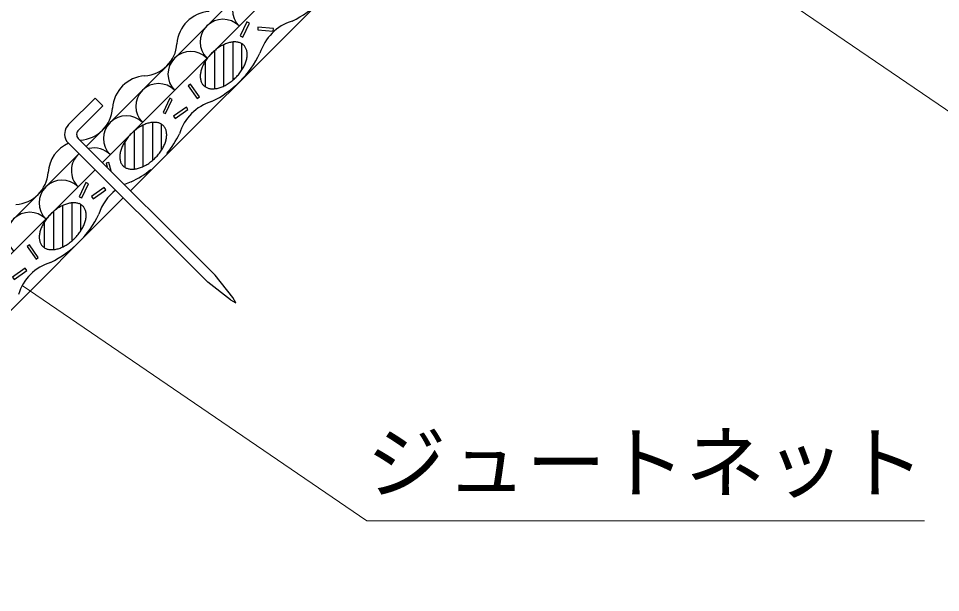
# Model space of a CAD drawing. Units: millimetres, scale not verified. Extents: x 200 to 8200, y 200 to 5825.
# Drawn here: x 1365 to 2175, y 1880 to 2385 of the extents above; entities that cross this region are included whole.
import ezdxf
from ezdxf.enums import TextEntityAlignment as Align

# ---------------------------------------------------------------- set-up
doc = ezdxf.new("R2010")
doc.units = ezdxf.units.MM
doc.header["$LTSCALE"] = 20
doc.layers.add('C-STR', color=7, linetype='Continuous', lineweight=25)
doc.layers.add('C-STR-HTXT', color=1, linetype='Continuous', lineweight=13)
doc.styles.add('ＭＳ ゴシック', font='')
doc.styles.get('ＭＳ ゴシック').set_extended_font_data('MS Gothic')

msp = doc.modelspace()

# ---------------------------------------------------------------- linework, layer by layer
at = {"layer": 'C-STR'}
for p, q in [((1425.02, 2272.83), (1772.1, 2619.91)), ((1439.17, 2258.69), (1786.25, 2605.77)), ((1463.92, 2233.94), (1811.01, 2581.03)), ((1537.65, 2356.96), (1537.65, 2323.43)), ((1545.65, 2325.77), (1545.65, 2362.15)), ((1553.65, 2364.49), (1553.65, 2330.96)), ((1561.65, 2340.02), (1561.65, 2362.96)), ((1529.65, 2324.96), (1529.65, 2347.9)), ((1409.33, 2291.86), (1432.62, 2315.16)), ((1439.42, 2308.36), (1418.17, 2287.1)), ((1439.42, 2308.36), (1432.62, 2315.16)), ((1482.94, 2293.78), (1482.94, 2260.25)), ((1490.94, 2269.31), (1490.94, 2292.25)), ((1466.94, 2286.25), (1466.94, 2252.72)), ((1474.94, 2255.06), (1474.94, 2291.44)), ((1407.47, 2277.43), (1531.76, 2153.22)), ((1417.88, 2279.76), (1538.12, 2159.58)), ((1458.94, 2254.25), (1458.94, 2277.19)), ((1071.47, 1919.28), (1418.55, 2266.36)), ((1142.6, 1962.12), (1432.7, 2252.22)), ((1444.69, 2258.49), (1442.29, 2257.84)), ((1442.29, 2257.84), (1443.12, 2254.74)), ((1446.64, 2251.22), (1444.69, 2258.49)), ((1110.36, 1880.39), (1457.45, 2227.48)), ((1404.23, 2184.35), (1404.23, 2220.73)), ((1412.23, 2223.07), (1412.23, 2189.54)), ((1420.23, 2198.6), (1420.23, 2221.54)), ((1396.23, 2215.54), (1396.23, 2182.01)), ((1388.23, 2183.54), (1388.23, 2206.48)), ((1553.68, 2139.79), (1538.12, 2159.58)), ((1551.56, 2137.67), (1531.76, 2153.22)), ((1556.16, 2135.19), (1553.68, 2139.79)), ((1551.56, 2137.67), (1556.16, 2135.19))]:
    msp.add_line(p, q, dxfattribs=at)
for points in [[(1560.21, 2369.83), (1562.46, 2368.78), (1568.26, 2381.21), (1566, 2382.26)], [(1589.15, 2374), (1589.37, 2376.48), (1575.71, 2377.67), (1575.5, 2375.19)], [(1522.18, 2314.88), (1524.22, 2316.31), (1516.36, 2327.54), (1514.32, 2326.11)], [(1492.37, 2302.57), (1494.62, 2301.52), (1500.42, 2313.95), (1498.16, 2315)], [(1514.23, 2305.06), (1512.81, 2307.1), (1501.58, 2299.24), (1503, 2297.2)], [(1418.78, 2228.41), (1421.04, 2227.36), (1426.84, 2239.79), (1424.58, 2240.84)], [(1442.19, 2234.45), (1440.76, 2236.49), (1429.53, 2228.63), (1430.96, 2226.59)], [(1380.76, 2173.46), (1382.8, 2174.88), (1374.93, 2186.11), (1372.89, 2184.69)], [(1372.81, 2163.64), (1371.38, 2165.68), (1360.15, 2157.82), (1361.58, 2155.78)]]:
    msp.add_lwpolyline(points, close=True, dxfattribs=at)
for centre, radius, start, end in [((1565.09, 2465.94), 92.5, 296.07536, 333.92464), ((1573.23, 2392.75), 20, 45, 225), ((1544.94, 2364.47), 20, 45, 225), ((1618.13, 2342.19), 42.5, 106.92751, 163.07249), ((1563.99, 2325.67), 40.9, 128.96403, 132.00296), ((1563.23, 2326.63), 39.67, 125.87194, 128.97441), ((1562.21, 2328.05), 37.93, 122.68834, 125.88651), ((1561.04, 2329.9), 35.74, 119.37881, 122.7075), ((1559.81, 2332.11), 33.21, 115.90556, 119.40307), ((1558.61, 2334.62), 30.43, 112.22656, 115.93552), ((1557.52, 2337.33), 27.51, 108.2948, 112.26288), ((1556.62, 2340.13), 24.57, 104.05797, 108.33815), ((1555.94, 2342.91), 21.71, 99.45874, 104.10889), ((1555.52, 2345.57), 19.01, 94.4364, 99.51739), ((1555.35, 2348.01), 16.56, 88.93067, 94.50217), ((1555.4, 2350.16), 14.41, 82.8889, 89.00169), ((1555.64, 2351.96), 12.6, 76.27757, 82.9614), ((1556, 2353.36), 11.15, 69.09811, 76.34556), ((1556.39, 2354.36), 10.08, 61.40402, 69.15362), ((1556.73, 2354.98), 9.37, 53.31284, 61.43868), ((1556.94, 2355.25), 9.04, 45.00352, 53.32044), ((1556.91, 2355.23), 9.07, 36.69354, 44.98251), ((1556.59, 2355), 9.46, 28.60069, 36.64779), ((1555.91, 2354.64), 10.23, 20.90453, 28.53782), ((1554.84, 2354.25), 11.37, 13.7232, 20.83313), ((1553.37, 2353.9), 12.88, 7.11051, 13.65052), ((1516.66, 2336.18), 20, 45, 225), ((1561.83, 2327.21), 38.25, 144.12702, 147.29812), ((1563.17, 2326.23), 39.92, 141.035, 144.11865), ((1564.05, 2325.52), 41.05, 138.00258, 141.03042), ((1564.46, 2325.15), 41.6, 134.99954, 138.00168), ((1494.38, 2395.23), 92.5, 296.07536, 333.92464), ((1564.43, 2325.19), 41.55, 131.99649, 135.00229), ((1541.35, 2355.06), 25.06, 341.70348, 345.90039), ((1544.14, 2354.35), 22.17, 345.94017, 350.49219), ((1546.83, 2353.88), 19.45, 350.53934, 355.50687), ((1551.52, 2353.69), 14.75, 1.06791, 7.04151), ((1549.31, 2353.67), 16.95, 355.56178, 1.00537), ((1549.95, 2332.86), 25.06, 161.70348, 165.90039), ((1552.74, 2331.92), 28, 157.77189, 161.67043), ((1555.42, 2330.81), 30.9, 154.09305, 157.74488), ((1557.89, 2329.59), 33.65, 150.61994, 154.07143), ((1560.05, 2328.37), 36.13, 147.31054, 150.60315), ((1531.25, 2359.55), 36.13, 327.31054, 330.60315), ((1533.41, 2358.33), 33.65, 330.61994, 334.07143), ((1535.88, 2357.11), 30.9, 334.09305, 337.74488), ((1538.56, 2356), 28, 337.77189, 341.67043), ((1541.98, 2334.25), 16.95, 175.56178, 181.00537), ((1539.78, 2334.23), 14.75, 181.06791, 187.04151), ((1544.47, 2334.04), 19.45, 170.53934, 175.50687), ((1547.16, 2333.57), 22.17, 165.94017, 170.49219), ((1526.87, 2362.73), 41.55, 311.99649, 315.00229), ((1526.84, 2362.77), 41.6, 314.99954, 318.00168), ((1527.25, 2362.4), 41.05, 318.00258, 321.03042), ((1528.13, 2361.69), 39.92, 321.035, 324.11865), ((1529.47, 2360.71), 38.25, 324.12702, 327.29812), ((1488.37, 2307.9), 20, 45, 225), ((1537.92, 2334.01), 12.88, 187.11051, 193.65052), ((1536.45, 2333.67), 11.37, 193.7232, 200.83313), ((1535.39, 2333.28), 10.23, 200.90453, 208.53782), ((1534.71, 2332.92), 9.46, 208.60069, 216.64779), ((1534.39, 2332.69), 9.07, 216.69354, 224.98251), ((1534.36, 2332.67), 9.04, 225.00351, 233.32044), ((1534.56, 2332.94), 9.37, 233.31284, 241.43868), ((1534.9, 2333.56), 10.08, 241.40402, 249.15362), ((1534.68, 2347.79), 24.57, 284.05797, 288.33815), ((1533.78, 2350.59), 27.51, 288.2948, 292.26288), ((1532.69, 2353.3), 30.43, 292.22656, 295.93552), ((1531.49, 2355.81), 33.21, 295.90556, 299.40307), ((1530.26, 2358.02), 35.74, 299.37881, 302.7075), ((1529.08, 2359.87), 37.93, 302.68834, 305.88651), ((1528.07, 2361.29), 39.67, 305.87194, 308.97441), ((1527.31, 2362.25), 40.9, 308.96403, 312.00296), ((1535.3, 2334.56), 11.15, 249.09811, 256.34556), ((1535.65, 2335.96), 12.6, 256.27757, 262.9614), ((1535.89, 2337.76), 14.41, 262.8889, 269.00169), ((1535.95, 2339.9), 16.56, 268.93067, 274.50217), ((1535.78, 2342.35), 19.01, 274.4364, 279.51739), ((1535.36, 2345.01), 21.71, 279.45874, 284.10889), ((1547.42, 2271.48), 42.5, 106.92751, 163.07249), ((1460.09, 2279.61), 20, 45, 225), ((1487.9, 2263.91), 30.43, 112.22656, 115.93552), ((1486.81, 2266.62), 27.51, 108.2948, 112.26288), ((1485.91, 2269.42), 24.57, 104.05797, 108.33815), ((1485.23, 2272.2), 21.71, 99.45874, 104.10889), ((1484.81, 2274.86), 19.01, 94.4364, 99.51739), ((1484.64, 2277.3), 16.56, 88.93067, 94.50217), ((1484.69, 2279.45), 14.41, 82.8889, 89.00169), ((1484.93, 2281.25), 12.6, 76.27757, 82.9614), ((1485.29, 2282.65), 11.15, 69.09811, 76.34556), ((1485.68, 2283.65), 10.08, 61.40402, 69.15362), ((1486.02, 2284.27), 9.37, 53.31284, 61.43868), ((1418.02, 2283.4), 12.12, 135.76262, 209.53793), ((1421.41, 2283.29), 5, 130.3409, 225.01704), ((1493.71, 2254.47), 41.55, 131.99649, 135.00229), ((1493.28, 2254.96), 40.9, 128.96403, 132.00296), ((1492.52, 2255.92), 39.67, 125.87194, 128.97441), ((1491.5, 2257.34), 37.93, 122.68834, 125.88651), ((1490.33, 2259.19), 35.74, 119.37881, 122.7075), ((1489.1, 2261.4), 33.21, 115.90556, 119.40307), ((1486.23, 2284.54), 9.04, 45.00352, 53.32044), ((1486.2, 2284.52), 9.07, 36.69354, 44.98251), ((1485.88, 2284.29), 9.46, 28.60069, 36.64779), ((1485.2, 2283.93), 10.23, 20.90453, 28.53782), ((1484.13, 2283.54), 11.37, 13.7232, 20.83313), ((1482.66, 2283.19), 12.88, 7.11051, 13.65052), ((1480.81, 2282.98), 14.75, 1.06791, 7.04151), ((1489.34, 2257.65), 36.13, 147.31054, 150.60315), ((1491.12, 2256.5), 38.25, 144.12702, 147.29812), ((1492.46, 2255.52), 39.92, 141.035, 144.11865), ((1493.34, 2254.81), 41.05, 138.00258, 141.03042), ((1493.75, 2254.44), 41.6, 134.99954, 138.00168), ((1467.85, 2285.29), 28, 337.77189, 341.67043), ((1470.64, 2284.35), 25.06, 341.70348, 345.90039), ((1473.43, 2283.64), 22.17, 345.94017, 350.49219), ((1476.12, 2283.17), 19.45, 350.53934, 355.50687), ((1478.6, 2282.96), 16.95, 355.56178, 1.00537), ((1423.67, 2324.51), 92.5, 321.20622, 333.92464), ((1431.8, 2251.33), 20, 45, 102.97844), ((1476.45, 2262.86), 22.17, 165.94017, 170.49219), ((1479.24, 2262.15), 25.06, 161.70348, 165.90039), ((1482.03, 2261.21), 28, 157.77189, 161.67043), ((1484.71, 2260.09), 30.9, 154.09305, 157.74488), ((1487.18, 2258.88), 33.65, 150.61994, 154.07143), ((1458.76, 2290), 38.25, 324.12702, 327.29812), ((1460.54, 2288.84), 36.13, 327.31054, 330.60315), ((1462.7, 2287.62), 33.65, 330.61994, 334.07143), ((1465.17, 2286.4), 30.9, 334.09305, 337.74488), ((1431.8, 2251.33), 20, 131.40017, 225), ((1471.27, 2263.54), 16.95, 175.56178, 181.00537), ((1469.07, 2263.52), 14.75, 181.06791, 187.04151), ((1473.76, 2263.33), 19.45, 170.53934, 175.50687), ((1467.21, 2263.3), 12.88, 187.11051, 193.65052), ((1465.74, 2262.96), 11.37, 193.7232, 200.83313), ((1457.36, 2290.58), 39.67, 305.87194, 308.97441), ((1456.59, 2291.54), 40.9, 308.96403, 312.00296), ((1456.16, 2292.02), 41.55, 311.99649, 315.00229), ((1456.13, 2292.06), 41.6, 314.99954, 318.00168), ((1456.54, 2291.69), 41.05, 318.00258, 321.03042), ((1457.42, 2290.97), 39.92, 321.035, 324.11865), ((1464.67, 2262.57), 10.23, 200.90453, 208.53782), ((1464, 2262.21), 9.46, 208.60069, 216.64779), ((1463.67, 2261.98), 9.07, 216.69354, 224.98251), ((1463.65, 2261.96), 9.04, 225.00351, 233.32044), ((1463.85, 2262.23), 9.37, 233.31284, 241.43868), ((1464.19, 2262.85), 10.08, 241.40402, 249.15362), ((1464.59, 2263.85), 11.15, 249.09811, 256.34556), ((1464.94, 2265.25), 12.6, 256.27757, 262.9614), ((1465.18, 2267.04), 14.41, 262.8889, 269.00169), ((1423.67, 2324.51), 92.5, 296.07536, 308.79368), ((1465.24, 2269.19), 16.56, 268.93067, 274.50217), ((1465.07, 2271.64), 19.01, 274.4364, 279.51739), ((1464.65, 2274.3), 21.71, 279.45874, 284.10889), ((1463.97, 2277.08), 24.57, 284.05797, 288.33815), ((1463.06, 2279.88), 27.51, 288.2948, 292.26288), ((1461.98, 2282.59), 30.43, 292.22656, 295.93552), ((1460.78, 2285.09), 33.21, 295.90556, 299.40307), ((1459.55, 2287.31), 35.74, 299.37881, 302.7075), ((1458.37, 2289.16), 37.93, 302.68834, 305.88651), ((1403.52, 2223.04), 20, 45, 225), ((1476.71, 2200.77), 42.5, 106.92751, 115.17844), ((1476.71, 2200.77), 42.5, 127.87805, 163.07249), ((1419.62, 2188.48), 35.74, 119.37881, 122.7075), ((1418.39, 2190.69), 33.21, 115.90556, 119.40307), ((1417.19, 2193.2), 30.43, 112.22656, 115.93552), ((1416.1, 2195.91), 27.51, 108.2948, 112.26288), ((1415.2, 2198.7), 24.57, 104.05797, 108.33815), ((1414.52, 2201.49), 21.71, 99.45874, 104.10889), ((1414.1, 2204.15), 19.01, 94.4364, 99.51739), ((1413.92, 2206.59), 16.56, 88.93067, 94.50217), ((1413.98, 2208.74), 14.41, 82.8889, 89.00169), ((1414.22, 2210.54), 12.6, 76.27757, 82.9614), ((1414.58, 2211.94), 11.15, 69.09811, 76.34556), ((1414.97, 2212.94), 10.08, 61.40402, 69.15362), ((1415.31, 2213.56), 9.37, 53.31284, 61.43868), ((1415.51, 2213.82), 9.04, 45.00351, 53.32044), ((1415.49, 2213.81), 9.07, 36.69354, 44.98251), ((1415.17, 2213.57), 9.46, 28.60069, 36.64779), ((1375.24, 2194.76), 20, 45, 225), ((1422.63, 2184.1), 41.05, 138.00258, 141.03042), ((1423.04, 2183.73), 41.6, 134.99954, 138.00168), ((1423, 2183.76), 41.55, 131.99649, 135.00229), ((1352.96, 2253.8), 92.5, 296.07536, 333.92464), ((1422.57, 2184.25), 40.9, 128.96403, 132.00296), ((1421.81, 2185.21), 39.67, 125.87194, 128.97441), ((1420.79, 2186.63), 37.93, 122.68834, 125.88651), ((1414.49, 2213.22), 10.23, 20.90453, 28.53782), ((1413.42, 2212.83), 11.37, 13.7232, 20.83313), ((1411.95, 2212.48), 12.88, 7.11051, 13.65052), ((1410.1, 2212.27), 14.75, 1.06791, 7.04151), ((1407.89, 2212.25), 16.95, 355.56178, 1.00537), ((1416.47, 2188.17), 33.65, 150.61994, 154.07143), ((1418.63, 2186.94), 36.13, 147.31054, 150.60315), ((1420.4, 2185.79), 38.25, 144.12702, 147.29812), ((1421.75, 2184.81), 39.92, 141.035, 144.11865), ((1394.46, 2215.69), 30.9, 334.09305, 337.74488), ((1397.14, 2214.58), 28, 337.77189, 341.67043), ((1399.93, 2213.64), 25.06, 341.70348, 345.90039), ((1402.72, 2212.93), 22.17, 345.94017, 350.49219), ((1405.41, 2212.46), 19.45, 350.53934, 355.50687), ((1403.05, 2192.62), 19.45, 170.53934, 175.50687), ((1405.74, 2192.15), 22.17, 165.94017, 170.49219), ((1408.53, 2191.43), 25.06, 161.70348, 165.90039), ((1411.32, 2190.49), 28, 157.77189, 161.67043), ((1414, 2189.38), 30.9, 154.09305, 157.74488), ((1385.83, 2220.98), 41.05, 318.00258, 321.03042), ((1386.71, 2220.26), 39.92, 321.035, 324.11865), ((1388.05, 2219.28), 38.25, 324.12702, 327.29812), ((1389.83, 2218.13), 36.13, 327.31054, 330.60315), ((1391.99, 2216.9), 33.65, 330.61994, 334.07143), ((1400.56, 2192.83), 16.95, 175.56178, 181.00537), ((1398.36, 2192.81), 14.75, 181.06791, 187.04151), ((1396.5, 2192.59), 12.88, 187.11051, 193.65052), ((1395.03, 2192.25), 11.37, 193.7232, 200.83313), ((1393.96, 2191.86), 10.23, 200.90453, 208.53782), ((1393.29, 2191.5), 9.46, 208.60069, 216.64779), ((1387.66, 2218.45), 37.93, 302.68834, 305.88651), ((1386.65, 2219.87), 39.67, 305.87194, 308.97441), ((1385.88, 2220.82), 40.9, 308.96403, 312.00296), ((1385.45, 2221.31), 41.55, 311.99649, 315.00229), ((1385.42, 2221.35), 41.6, 314.99954, 318.00168), ((1392.96, 2191.27), 9.07, 216.69354, 224.98251), ((1392.94, 2191.25), 9.04, 225.00351, 233.32044), ((1393.14, 2191.52), 9.37, 233.31284, 241.43868), ((1393.48, 2192.14), 10.08, 241.40402, 249.15362), ((1393.88, 2193.14), 11.15, 249.09811, 256.34556), ((1394.23, 2194.54), 12.6, 256.27757, 262.9614), ((1394.47, 2196.33), 14.41, 262.8889, 269.00169), ((1394.53, 2198.48), 16.56, 268.93067, 274.50217), ((1394.36, 2200.93), 19.01, 274.4364, 279.51739), ((1393.94, 2203.59), 21.71, 279.45874, 284.10889), ((1393.26, 2206.37), 24.57, 284.05797, 288.33815), ((1392.35, 2209.17), 27.51, 288.2948, 292.26288), ((1391.27, 2211.88), 30.43, 292.22656, 295.93552), ((1390.07, 2214.38), 33.21, 295.90556, 299.40307), ((1388.83, 2216.6), 35.74, 299.37881, 302.7075), ((1406, 2130.06), 42.5, 106.92751, 163.07249)]:
    msp.add_arc(centre, radius, start, end, dxfattribs=at)
at = {"layer": 'C-STR', "color": 1}
for centre, start, end in [((1534.92, 2360.93), 93.88791, 176.11209), ((1474.23, 2365.05), 273.88791, 356.11209), ((1478.35, 2304.36), 93.88791, 176.11209), ((1417.66, 2308.48), 273.88791, 356.11209), ((1421.78, 2247.79), 114.12081, 176.11209), ((1361.09, 2251.91), 273.88791, 356.11209)]:
    msp.add_arc(centre, 30.42, start, end, dxfattribs=at)
at = {"layer": 'C-STR-HTXT'}
for p, q in [((1922.31, 2481.18), (2208.9, 2285.22)), ((1368.69, 2150.42), (1671.19, 1943.59)), ((1671.19, 1943.59), (2161.19, 1943.59))]:
    msp.add_line(p, q, dxfattribs=at)

# ---------------------------------------------------------------- texts
at = {"layer": 'C-STR-HTXT', "color": 7, "style": 'ＭＳ ゴシック'}
msp.add_text('ジュートネット', height=51.32, dxfattribs=at).set_placement((1671.19, 1953.59), align=Align.BOTTOM_LEFT)

doc.saveas('drawing.dxf')
